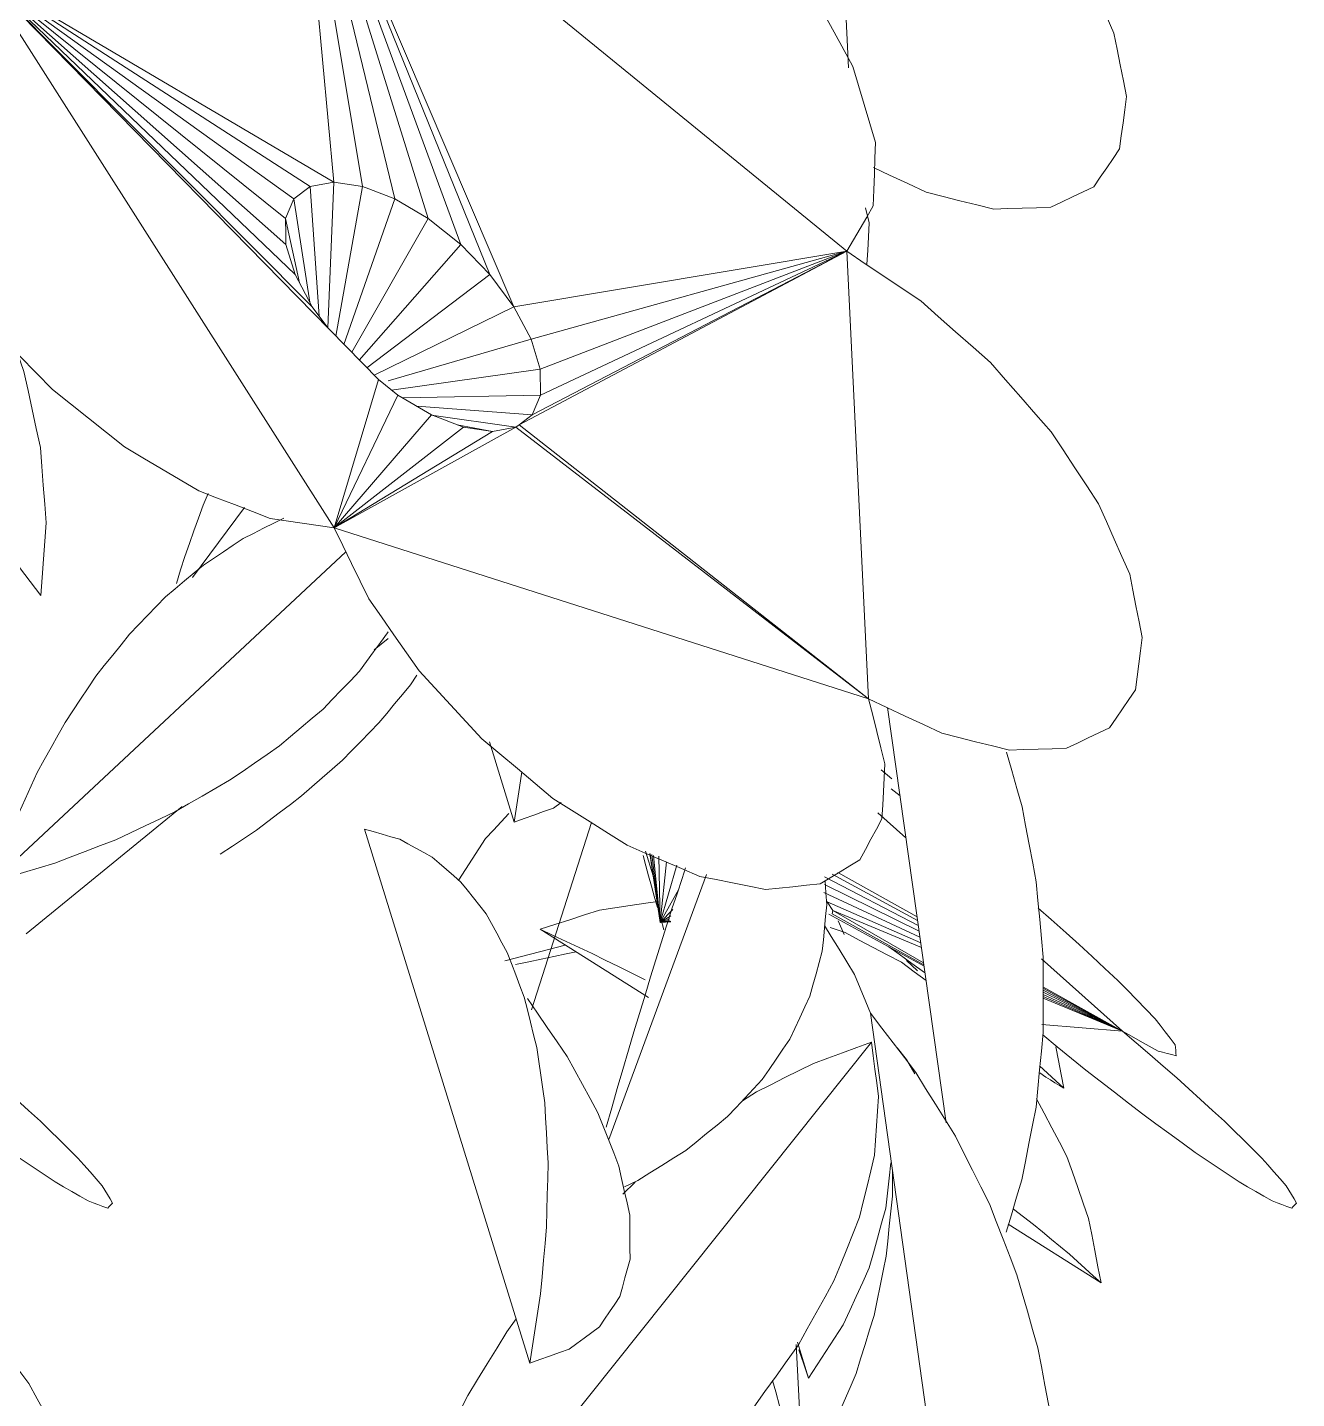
# Model space of a CAD drawing. Header units: metres. Extents: x 13.9 to 26.7, y -0.2 to 3.2.
# Drawn here: x 16.7182 to 16.8013, y 0.9079 to 0.9977 of the extents above; entities that cross this region are included whole.
import ezdxf

# ---------------------------------------------------------------- set-up
doc = ezdxf.new("R2010")
doc.units = ezdxf.units.M
doc.layers.add('Importações nas famílias', color=10, linetype='Continuous', lineweight=5)
doc.layers.add('Vegetação', color=7, linetype='Continuous', lineweight=5)

# ---------------------------------------------------------------- blocks, each defined once
blk = doc.blocks.new('Planta_pergolado_12200 - plantas pergolado_skp_Component_12-V91-Corte 1')
at = {"layer": 'Importações nas famílias'}
blk.add_line((16.655424, 0.411271), (16.644579, 0.446237), dxfattribs=at)
at = {"layer": 'Importações nas famílias', "flags": 128}
for points in [[(16.646894, 0.445563), (16.646315, 0.445731), (16.645736, 0.4459), (16.645158, 0.446068), (16.644579, 0.446237)], [(16.649009, 0.444402), (16.64848, 0.444692), (16.647951, 0.444982), (16.647422, 0.445272), (16.646894, 0.445563)], [(16.650902, 0.442768), (16.650429, 0.443176), (16.649955, 0.443585), (16.649482, 0.443993), (16.649009, 0.444402)], [(16.652551, 0.440678), (16.652139, 0.4412), (16.651726, 0.441723), (16.651314, 0.442245), (16.650902, 0.442768)], [(16.653938, 0.438156), (16.653592, 0.438786), (16.653245, 0.439417), (16.652898, 0.440047), (16.652551, 0.440678)], [(16.655048, 0.43523), (16.654771, 0.435961), (16.654493, 0.436693), (16.654216, 0.437424), (16.653938, 0.438156)], [(16.655869, 0.431932), (16.655664, 0.432756), (16.655459, 0.433581), (16.655254, 0.434405), (16.655048, 0.43523)], [(16.655259, 0.435133), (16.655909, 0.434186), (16.65656, 0.433239), (16.657211, 0.432292), (16.657862, 0.431345)], [(16.65639, 0.428299), (16.65626, 0.429207), (16.65613, 0.430116), (16.655999, 0.431024), (16.655869, 0.431932)], [(16.657862, 0.431345), (16.658365, 0.430424), (16.658868, 0.429503), (16.659372, 0.428582), (16.659875, 0.427661)], [(16.656607, 0.424372), (16.656553, 0.425354), (16.656499, 0.426335), (16.656445, 0.427317), (16.65639, 0.428299)], [(16.659875, 0.427661), (16.660219, 0.426788), (16.660563, 0.425915), (16.660907, 0.425041), (16.661251, 0.424168)], [(16.656517, 0.420193), (16.65654, 0.421238), (16.656562, 0.422282), (16.656585, 0.423327), (16.656607, 0.424372)], [(16.661251, 0.424168), (16.661427, 0.423363), (16.661604, 0.422558), (16.66178, 0.421753), (16.661957, 0.420949)], [(16.656122, 0.41581), (16.656221, 0.416906), (16.656319, 0.418002), (16.656418, 0.419097), (16.656517, 0.420193)], [(16.661957, 0.420949), (16.661962, 0.420231), (16.661967, 0.419513), (16.661972, 0.418795), (16.661977, 0.418077)], [(16.661977, 0.418077), (16.66181, 0.417464), (16.661643, 0.41685), (16.661477, 0.416236), (16.66131, 0.415622)], [(16.655424, 0.411271), (16.655598, 0.412406), (16.655773, 0.413541), (16.655947, 0.414675), (16.656122, 0.41581)], [(16.66131, 0.415622), (16.660975, 0.415127), (16.660641, 0.414631), (16.660307, 0.414136), (16.659972, 0.41364)], [(16.659972, 0.41364), (16.659478, 0.413275), (16.658983, 0.412909), (16.658489, 0.412544), (16.657995, 0.412179)], [(16.657995, 0.412179), (16.657352, 0.411952), (16.656709, 0.411725), (16.656067, 0.411498), (16.655424, 0.411271)]]:
    blk.add_lwpolyline(points, dxfattribs=at)
blk = doc.blocks.new('Planta_pergolado_12200 - plantas pergolado_skp_Component_12-V120-Corte 1')
at = {"layer": 'Importações nas famílias'}
for p, q in [((16.76174, 0.54375), (16.75397, 0.599034)), ((16.755746, 0.596755), (16.756338, 0.595996)), ((16.756338, 0.595996), (16.75688, 0.595076))]:
    blk.add_line(p, q, dxfattribs=at)
at = {"layer": 'Importações nas famílias', "flags": 128}
for points in [[(16.756939, 0.59516), (16.756196, 0.596129), (16.755454, 0.597097), (16.754712, 0.598065), (16.75397, 0.599034)], [(16.759547, 0.590984), (16.758895, 0.592028), (16.758243, 0.593072), (16.757591, 0.594116), (16.756939, 0.59516)], [(16.761766, 0.586552), (16.761211, 0.58766), (16.760656, 0.588768), (16.760102, 0.589876), (16.759547, 0.590984)], [(16.763571, 0.581913), (16.763119, 0.583073), (16.762668, 0.584232), (16.762217, 0.585392), (16.761766, 0.586552)], [(16.764941, 0.577118), (16.764599, 0.578317), (16.764256, 0.579516), (16.763913, 0.580714), (16.763571, 0.581913)], [(16.765863, 0.572222), (16.765632, 0.573446), (16.765402, 0.57467), (16.765172, 0.575894), (16.764941, 0.577118)], [(16.766324, 0.567278), (16.766209, 0.568514), (16.766094, 0.56975), (16.765978, 0.570986), (16.765863, 0.572222)], [(16.766322, 0.562341), (16.766322, 0.563575), (16.766323, 0.56481), (16.766324, 0.566044), (16.766324, 0.567278)], [(16.765854, 0.557466), (16.765971, 0.558685), (16.766088, 0.559904), (16.766205, 0.561123), (16.766322, 0.562341)], [(16.764927, 0.552708), (16.765159, 0.553898), (16.76539, 0.555087), (16.765622, 0.556277), (16.765854, 0.557466)], [(16.76355, 0.548119), (16.763895, 0.549266), (16.764239, 0.550413), (16.764583, 0.551561), (16.764927, 0.552708)], [(16.76174, 0.54375), (16.762193, 0.544842), (16.762645, 0.545934), (16.763098, 0.547027), (16.76355, 0.548119)]]:
    blk.add_lwpolyline(points, dxfattribs=at)
blk = doc.blocks.new('Planta_pergolado_12200 - plantas pergolado_skp_Component_12-V114-Corte 1')
at = {"layer": 'Importações nas famílias'}
for p, q in [((16.499597, 0.617119), (16.533536, 0.572636)), ((16.522616, 0.604523), (16.521737, 0.605541)), ((16.532431, 0.587319), (16.532005, 0.588509))]:
    blk.add_line(p, q, dxfattribs=at)
at = {"layer": 'Importações nas famílias', "flags": 128}
for points in [[(16.504291, 0.616184), (16.503118, 0.616418), (16.501944, 0.616652), (16.50077, 0.616886), (16.499597, 0.617119)], [(16.50896, 0.614512), (16.507793, 0.61493), (16.506625, 0.615348), (16.505458, 0.615766), (16.504291, 0.616184)], [(16.513494, 0.612141), (16.51236, 0.612733), (16.511227, 0.613326), (16.510093, 0.613919), (16.50896, 0.614512)], [(16.517786, 0.609127), (16.516713, 0.60988), (16.51564, 0.610634), (16.514567, 0.611387), (16.513494, 0.612141)], [(16.521737, 0.605541), (16.52075, 0.606437), (16.519762, 0.607334), (16.518774, 0.60823), (16.517786, 0.609127)], [(16.533513, 0.582329), (16.533243, 0.583576), (16.532972, 0.584824), (16.532702, 0.586071), (16.532431, 0.587319)], [(16.533884, 0.577396), (16.533791, 0.578629), (16.533699, 0.579863), (16.533606, 0.581096), (16.533513, 0.582329)], [(16.533536, 0.572636), (16.533623, 0.573826), (16.53371, 0.575016), (16.533797, 0.576206), (16.533884, 0.577396)]]:
    blk.add_lwpolyline(points, dxfattribs=at)
blk = doc.blocks.new('Planta_pergolado_12200 - plantas pergolado_skp_Component_12-V94-Corte 1')
at = {"layer": 'Importações nas famílias'}
for p, q in [((16.660592, 0.425915), (16.666994, 0.44325)), ((16.661615, 0.422804), (16.662495, 0.423227))]:
    blk.add_line(p, q, dxfattribs=at)
at = {"layer": 'Importações nas famílias', "flags": 128}
for points in [[(16.66562, 0.44369), (16.665389, 0.442996), (16.665057, 0.442001), (16.664726, 0.441007)], [(16.674859, 0.44128), (16.674803, 0.44206), (16.674747, 0.44284)], [(16.664726, 0.441007), (16.664376, 0.439896), (16.664025, 0.438786), (16.663674, 0.437675), (16.663323, 0.436565)], [(16.674565, 0.43823), (16.674638, 0.438992), (16.674712, 0.439755), (16.674785, 0.440517), (16.674859, 0.44128)], [(16.673756, 0.435285), (16.673958, 0.436021), (16.67416, 0.436757), (16.674363, 0.437494), (16.674565, 0.43823)], [(16.663323, 0.436565), (16.662961, 0.435364), (16.662599, 0.434164), (16.662236, 0.432963), (16.661874, 0.431763)], [(16.672441, 0.432479), (16.67277, 0.43318), (16.673098, 0.433882), (16.673427, 0.434584), (16.673756, 0.435285)], [(16.670635, 0.429841), (16.671086, 0.430501), (16.671538, 0.43116), (16.671989, 0.431819), (16.672441, 0.432479)], [(16.661874, 0.431763), (16.661509, 0.430501), (16.661144, 0.429238), (16.660778, 0.427976), (16.660413, 0.426714)], [(16.668357, 0.427403), (16.668926, 0.428012), (16.669496, 0.428622), (16.670065, 0.429232), (16.670635, 0.429841)], [(16.665634, 0.425189), (16.666315, 0.425743), (16.666995, 0.426296), (16.667676, 0.426849), (16.668357, 0.427403)], [(16.662495, 0.423227), (16.663279, 0.423717), (16.664064, 0.424208), (16.664849, 0.424699), (16.665634, 0.425189)]]:
    blk.add_lwpolyline(points, dxfattribs=at)
blk = doc.blocks.new('Planta_pergolado_12200 - plantas pergolado_skp_Component_17-V206-Corte 1')
at = {"layer": 'Importações nas famílias'}
for p, q in [((16.746564, 0.983513), (16.735959, 1.012373)), ((16.735959, 1.012373), (16.744436, 0.985205)), ((16.735959, 1.012373), (16.742242, 0.986503)), ((16.748478, 0.981544), (16.735959, 1.012373)), ((16.771843, 0.983069), (16.735959, 1.012373)), ((16.735959, 1.012373), (16.750049, 0.97943)), ((16.738241, 0.987597), (16.735959, 1.012373)), ((16.740128, 0.987319), (16.735959, 1.012373)), ((16.715212, 1.00118), (16.735118, 0.983513)), ((16.715212, 1.00118), (16.735712, 0.981544)), ((16.715212, 1.00118), (16.736832, 0.97943)), ((16.715212, 1.00118), (16.74117, 0.974669)), ((16.715212, 1.00118), (16.738274, 0.964958)), ((16.738241, 0.987597), (16.715212, 1.00118)), ((16.715212, 1.00118), (16.736708, 0.987319)), ((16.715212, 1.00118), (16.735633, 0.986503)), ((16.715212, 1.00118), (16.735091, 0.985205)), ((16.736708, 0.987319), (16.735633, 0.986503)), ((16.738241, 0.987597), (16.736708, 0.987319)), ((16.737284, 0.978822), (16.736708, 0.987319)), ((16.737848, 0.978063), (16.738241, 0.987597)), ((16.740128, 0.987319), (16.738241, 0.987597)), ((16.740128, 0.987319), (16.738389, 0.977509)), ((16.740553, 0.987155), (16.740128, 0.987319)), ((16.740553, 0.987155), (16.742242, 0.986503)), ((16.735633, 0.986503), (16.735091, 0.985205)), ((16.736676, 0.979725), (16.735633, 0.986503)), ((16.738914, 0.976972), (16.742242, 0.986503)), ((16.742242, 0.986503), (16.744436, 0.985205)), ((16.735091, 0.985205), (16.736002, 0.980996)), ((16.735091, 0.985205), (16.735107, 0.984191)), ((16.739423, 0.976452), (16.744436, 0.985205)), ((16.744436, 0.985205), (16.746564, 0.983513)), ((16.735107, 0.984191), (16.735118, 0.983513)), ((16.735118, 0.983513), (16.735712, 0.981544)), ((16.73992, 0.975945), (16.746564, 0.983513)), ((16.746564, 0.983513), (16.748478, 0.981544)), ((16.750049, 0.97943), (16.771843, 0.983069)), ((16.75039, 0.971705), (16.771843, 0.983069)), ((16.751169, 0.977316), (16.771843, 0.983069)), ((16.751248, 0.972357), (16.771843, 0.983069)), ((16.751763, 0.975346), (16.771843, 0.983069)), ((16.75179, 0.973655), (16.771843, 0.983069)), ((16.771843, 0.983069), (16.773274, 0.953765)), ((16.735712, 0.981544), (16.736832, 0.97943)), ((16.740409, 0.975446), (16.748478, 0.981544)), ((16.748478, 0.981544), (16.750049, 0.97943)), ((16.736832, 0.97943), (16.737854, 0.978055)), ((16.740894, 0.97495), (16.750049, 0.97943)), ((16.751169, 0.977316), (16.750049, 0.97943)), ((16.7418, 0.974576), (16.751169, 0.977316)), ((16.751763, 0.975346), (16.751169, 0.977316)), ((16.742036, 0.97398), (16.751763, 0.975346)), ((16.75179, 0.973655), (16.751763, 0.975346)), ((16.74117, 0.974669), (16.738274, 0.964958)), ((16.74117, 0.974669), (16.742445, 0.973655)), ((16.742445, 0.973655), (16.738274, 0.964958)), ((16.742445, 0.973655), (16.74464, 0.972357)), ((16.742759, 0.973469), (16.75179, 0.973655)), ((16.751248, 0.972357), (16.75179, 0.973655)), ((16.74464, 0.972357), (16.738274, 0.964958)), ((16.743693, 0.972917), (16.751248, 0.972357)), ((16.74464, 0.972357), (16.746753, 0.971541)), ((16.75039, 0.971705), (16.751248, 0.972357)), ((16.746753, 0.971541), (16.738274, 0.964958)), ((16.738274, 0.964958), (16.750173, 0.971541)), ((16.74464, 0.972347), (16.750173, 0.971541)), ((16.746328, 0.971705), (16.74864, 0.971263)), ((16.746753, 0.971541), (16.74864, 0.971263)), ((16.74864, 0.971263), (16.750173, 0.971541)), ((16.750173, 0.971541), (16.75039, 0.971705)), ((16.750173, 0.971541), (16.773274, 0.953765)), ((16.773274, 0.953765), (16.75039, 0.971705)), ((16.738274, 0.964958), (16.74864, 0.971263)), ((16.773274, 0.953765), (16.738274, 0.964958))]:
    blk.add_line(p, q, dxfattribs=at)
at = {"layer": 'Importações nas famílias', "flags": 128}
for points in [[(16.772251, 0.995168), (16.771512, 0.996508), (16.770773, 0.997848), (16.770034, 0.999189), (16.769295, 1.000529)], [(16.773721, 0.9902), (16.773354, 0.991442), (16.772986, 0.992684), (16.772618, 0.993926), (16.772251, 0.995168)], [(16.773582, 0.986048), (16.773616, 0.987086), (16.773651, 0.988124), (16.773686, 0.989162), (16.773721, 0.9902)], [(16.771843, 0.983069), (16.772278, 0.983814), (16.772712, 0.984559), (16.773147, 0.985304), (16.773582, 0.986048)], [(16.77669, 0.979815), (16.775478, 0.980628), (16.774267, 0.981442), (16.773055, 0.982255), (16.771843, 0.983069)], [(16.781256, 0.975783), (16.780114, 0.976791), (16.778973, 0.977799), (16.777831, 0.978807), (16.77669, 0.979815)], [(16.715573, 0.978382), (16.716634, 0.97729), (16.717695, 0.976198), (16.718756, 0.975106), (16.719818, 0.974014)], [(16.785228, 0.97125), (16.784235, 0.972383), (16.783242, 0.973517), (16.782249, 0.97465), (16.781256, 0.975783)], [(16.719818, 0.974014), (16.720997, 0.973076), (16.722176, 0.972138), (16.723355, 0.9712), (16.724534, 0.970263)], [(16.788337, 0.966524), (16.78756, 0.967705), (16.786783, 0.968887), (16.786005, 0.970069), (16.785228, 0.97125)], [(16.724534, 0.970263), (16.725751, 0.969543), (16.726968, 0.968824), (16.728185, 0.968104), (16.729402, 0.967384)], [(16.729402, 0.967384), (16.730573, 0.966932), (16.731745, 0.96648), (16.732916, 0.966027), (16.734088, 0.965575)], [(16.790371, 0.961926), (16.789863, 0.963076), (16.789354, 0.964225), (16.788846, 0.965374), (16.788337, 0.966524)], [(16.734088, 0.965575), (16.735134, 0.965421), (16.736181, 0.965267), (16.737227, 0.965112), (16.738274, 0.964958)], [(16.738274, 0.964958), (16.738839, 0.963796), (16.739405, 0.962634), (16.739971, 0.961471), (16.740536, 0.960309)], [(16.791191, 0.957771), (16.790986, 0.95881), (16.790781, 0.959849), (16.790576, 0.960888), (16.790371, 0.961926)], [(16.740536, 0.960309), (16.741362, 0.959131), (16.742187, 0.957953), (16.743012, 0.956774), (16.743837, 0.955596)], [(16.790742, 0.954342), (16.790854, 0.955199), (16.790966, 0.956057), (16.791079, 0.956914), (16.791191, 0.957771)], [(16.743837, 0.955596), (16.744866, 0.954482), (16.745895, 0.953367), (16.746923, 0.952253), (16.747952, 0.951139)], [(16.774344, 0.949497), (16.774076, 0.950564), (16.773809, 0.951631), (16.773541, 0.952698), (16.773274, 0.953765)], [(16.773274, 0.953765), (16.774473, 0.953201), (16.775673, 0.952637), (16.776872, 0.952073), (16.778072, 0.951509)], [(16.789053, 0.951872), (16.789475, 0.952489), (16.789897, 0.953107), (16.790319, 0.953724), (16.790742, 0.954342)], [(16.78624, 0.950529), (16.786943, 0.950864), (16.787646, 0.9512), (16.788349, 0.951536), (16.789053, 0.951872)], [(16.747952, 0.951139), (16.749114, 0.950165), (16.750275, 0.949191), (16.751437, 0.948217), (16.752599, 0.947243)], [(16.778072, 0.951509), (16.779177, 0.951233), (16.780283, 0.950957), (16.781389, 0.950681), (16.782494, 0.950405)], [(16.782494, 0.950405), (16.783431, 0.950436), (16.784367, 0.950467), (16.785303, 0.950498), (16.78624, 0.950529)], [(16.774148, 0.945902), (16.774197, 0.946801), (16.774246, 0.9477), (16.774295, 0.948599), (16.774344, 0.949497)], [(16.752599, 0.947243), (16.753815, 0.946475), (16.755031, 0.945707), (16.756247, 0.94494), (16.757463, 0.944172)], [(16.7727, 0.943224), (16.773062, 0.943894), (16.773424, 0.944563), (16.773786, 0.945233), (16.774148, 0.945902)], [(16.757463, 0.944172), (16.75865, 0.943663), (16.759837, 0.943154), (16.761025, 0.942646), (16.762212, 0.942137)], [(16.770099, 0.941646), (16.77075, 0.942041), (16.7714, 0.942435), (16.77205, 0.94283), (16.7727, 0.943224)], [(16.762212, 0.942137), (16.763289, 0.941921), (16.764367, 0.941706), (16.765444, 0.94149), (16.766522, 0.941275)], [(16.766522, 0.941275), (16.767416, 0.941368), (16.76831, 0.941461), (16.769205, 0.941553), (16.770099, 0.941646)]]:
    blk.add_lwpolyline(points, dxfattribs=at)
blk = doc.blocks.new('Planta_pergolado_12200 - plantas pergolado_skp_Component_16-V207-Corte 1')
for name, p in [('Planta_pergolado_12200 - plantas pergolado_skp_Component_17-V206-Corte 1', (0, 0)), ('Planta_pergolado_12200 - plantas pergolado_skp_Component_12-V114-Corte 1', (0.185524, 0.387884)), ('Planta_pergolado_12200 - plantas pergolado_skp_Component_12-V91-Corte 1', (0.095671, 0.499)), ('Planta_pergolado_12200 - plantas pergolado_skp_Component_12-V94-Corte 1', (0.095671, 0.499)), ('Planta_pergolado_12200 - plantas pergolado_skp_Component_12-V120-Corte 1', (0.019417, 0.33414))]:
    blk.add_blockref(name, p)
blk = doc.blocks.new('Planta_pergolado_12200 - plantas pergolado_skp_-V208-Corte 1')
blk.add_blockref('Planta_pergolado_12200 - plantas pergolado_skp_Component_16-V207-Corte 1', (0, 0))
blk = doc.blocks.new('Planta_pergolado_12200 - plantas pergolado_skp_-3067425-Corte 1')
blk.add_blockref('Planta_pergolado_12200 - plantas pergolado_skp_-V208-Corte 1', (0, 0))
blk = doc.blocks.new('Planta_pergolado_12200 - plantas pergolado_skp_-3067432-Corte 1')
blk.add_blockref('Planta_pergolado_12200 - plantas pergolado_skp_-3067425-Corte 1', (0, 0))
blk = doc.blocks.new('Planta_pergolado_12200 - plantas pergolado_skp_Component_12-V518-Corte 1')
at = {"layer": 'Importações nas famílias'}
for p, q in [((16.774799, 0.948528), (16.774096, 0.949111)), ((16.775753, 0.936619), (16.776453, 0.935978)), ((16.776453, 0.935978), (16.776485, 0.935949)), ((16.786056, 0.928263), (16.784475, 0.929734)), ((16.78449, 0.929278), (16.784886, 0.928987))]:
    blk.add_line(p, q, dxfattribs=at)
at = {"layer": 'Importações nas famílias', "flags": 128}
for points in [[(16.786056, 0.928263), (16.78588, 0.929168), (16.785705, 0.930072), (16.785529, 0.930977)], [(16.784886, 0.928987), (16.785179, 0.928806), (16.785471, 0.928625), (16.785764, 0.928444), (16.786056, 0.928263)]]:
    blk.add_lwpolyline(points, dxfattribs=at)
blk = doc.blocks.new('Planta_pergolado_12200 - plantas pergolado_skp_Component_12-V519-Corte 1')
at = {"layer": 'Importações nas famílias'}
for p, q in [((16.771662, 0.938337), (16.771272, 0.93922)), ((16.768989, 0.902451), (16.768523, 0.911485))]:
    blk.add_line(p, q, dxfattribs=at)
at = {"layer": 'Importações nas famílias', "flags": 128}
for points in [[(16.774829, 0.921206), (16.774829, 0.922191), (16.774828, 0.922919)], [(16.774431, 0.917271), (16.774531, 0.918255), (16.77463, 0.919238), (16.77473, 0.920222), (16.774829, 0.921206)], [(16.773637, 0.913385), (16.773836, 0.914356), (16.774034, 0.915328), (16.774233, 0.916299), (16.774431, 0.917271)], [(16.772456, 0.909592), (16.772751, 0.91054), (16.773047, 0.911488), (16.773342, 0.912437), (16.773637, 0.913385)], [(16.770901, 0.905933), (16.77129, 0.906848), (16.771678, 0.907763), (16.772067, 0.908677), (16.772456, 0.909592)], [(16.766985, 0.909137), (16.767187, 0.908381), (16.767428, 0.907478), (16.767669, 0.906575), (16.76791, 0.905672)], [(16.768989, 0.902451), (16.769467, 0.903321), (16.769945, 0.904192), (16.770423, 0.905063), (16.770901, 0.905933)], [(16.76791, 0.905672), (16.76818, 0.904866), (16.76845, 0.904061), (16.76872, 0.903256), (16.768989, 0.902451)]]:
    blk.add_lwpolyline(points, dxfattribs=at)
blk = doc.blocks.new('Planta_pergolado_12200 - plantas pergolado_skp_Component_12-V520-Corte 1')
at = {"layer": 'Importações nas famílias'}
for p, q in [((16.730018, 0.967213), (16.729693, 0.966435)), ((16.732406, 0.966299), (16.729, 0.961702))]:
    blk.add_line(p, q, dxfattribs=at)
at = {"layer": 'Importações nas famílias', "flags": 128}
for points in [[(16.729693, 0.966435), (16.729393, 0.965598), (16.729092, 0.96476), (16.728791, 0.963923), (16.728491, 0.963086)], [(16.728491, 0.963086), (16.728217, 0.962199), (16.727943, 0.961312)]]:
    blk.add_lwpolyline(points, dxfattribs=at)
blk = doc.blocks.new('Planta_pergolado_12200 - plantas pergolado_skp_Component_12-V522-Corte 1')
at = {"layer": 'Importações nas famílias'}
for p, q in [((16.740886, 0.95696), (16.7418, 0.957705)), ((16.743264, 0.954673), (16.743693, 0.955302)), ((16.718104, 0.938381), (16.728315, 0.946708))]:
    blk.add_line(p, q, dxfattribs=at)
at = {"layer": 'Importações nas famílias', "flags": 128}
for points in [[(16.741201, 0.952184), (16.741717, 0.952807), (16.742232, 0.953429), (16.742748, 0.954051), (16.743264, 0.954673)], [(16.738818, 0.949753), (16.739414, 0.950361), (16.74001, 0.950969), (16.740606, 0.951577), (16.741201, 0.952184)], [(16.73614, 0.947406), (16.736809, 0.947993), (16.737479, 0.94858), (16.738148, 0.949166), (16.738818, 0.949753)], [(16.733197, 0.945169), (16.733932, 0.945728), (16.734668, 0.946287), (16.735404, 0.946847), (16.73614, 0.947406)], [(16.730815, 0.943592), (16.731609, 0.944118), (16.732403, 0.944643), (16.733197, 0.945169)]]:
    blk.add_lwpolyline(points, dxfattribs=at)
blk = doc.blocks.new('Planta_pergolado_12200 - plantas pergolado_skp_Component_16-V524-Corte 1')
for name in ['Planta_pergolado_12200 - plantas pergolado_skp_Component_12-V520-Corte 1', 'Planta_pergolado_12200 - plantas pergolado_skp_Component_12-V522-Corte 1', 'Planta_pergolado_12200 - plantas pergolado_skp_Component_12-V518-Corte 1', 'Planta_pergolado_12200 - plantas pergolado_skp_Component_12-V519-Corte 1']:
    blk.add_blockref(name, (0, 0))
blk = doc.blocks.new('Planta_pergolado_12200 - plantas pergolado_skp_-3067434-Corte 1')
blk.add_blockref('Planta_pergolado_12200 - plantas pergolado_skp_Component_16-V524-Corte 1', (0, 0))
blk = doc.blocks.new('Planta_pergolado_12200 - plantas pergolado_skp_Component_12-V613-Corte 1')
at = {"layer": 'Importações nas famílias'}
for p, q in [((16.753408, 0.937635), (16.749449, 0.936598)), ((16.751016, 0.936539), (16.750145, 0.936364))]:
    blk.add_line(p, q, dxfattribs=at)
at = {"layer": 'Importações nas famílias', "flags": 128}
for points in [[(16.748194, 0.944624), (16.748699, 0.945168), (16.749203, 0.945713), (16.749707, 0.946257)], [(16.746441, 0.941911), (16.746879, 0.942589), (16.747317, 0.943267), (16.747756, 0.943946), (16.748194, 0.944624)], [(16.754113, 0.93719), (16.753471, 0.937055), (16.752653, 0.936883), (16.751834, 0.936711), (16.751016, 0.936539)]]:
    blk.add_lwpolyline(points, dxfattribs=at)
blk = doc.blocks.new('Planta_pergolado_12200 - plantas pergolado_skp_Component_12-V614-Corte 1')
at = {"layer": 'Importações nas famílias'}
for p, q in [((16.759161, 0.942167), (16.758662, 0.943779)), ((16.759447, 0.940108), (16.759237, 0.940839)), ((16.759868, 0.938645), (16.759658, 0.939376)), ((16.769345, 0.909269), (16.768615, 0.911629))]:
    blk.add_line(p, q, dxfattribs=at)
at = {"layer": 'Importações nas famílias', "flags": 128}
for points in [[(16.759237, 0.940839), (16.759053, 0.941504), (16.758869, 0.94217), (16.758686, 0.942835), (16.758502, 0.9435)], [(16.770384, 0.93891), (16.770825, 0.938198), (16.771336, 0.93737), (16.771848, 0.936543), (16.77236, 0.935716)], [(16.77236, 0.935716), (16.772725, 0.934815), (16.77309, 0.933914), (16.773389, 0.933174)], [(16.774738, 0.923374), (16.774625, 0.922384), (16.774512, 0.921393), (16.774399, 0.920403)], [(16.774399, 0.920403), (16.774127, 0.919429), (16.773856, 0.918455), (16.773584, 0.91748), (16.773312, 0.916506)], [(16.773312, 0.916506), (16.772887, 0.915571), (16.772463, 0.914636), (16.772038, 0.913701), (16.771614, 0.912766)], [(16.771614, 0.912766), (16.771047, 0.911892), (16.770479, 0.911017), (16.769912, 0.910143), (16.769345, 0.909269)], [(16.769345, 0.909269), (16.769024, 0.910199), (16.768702, 0.911128)]]:
    blk.add_lwpolyline(points, dxfattribs=at)
blk = doc.blocks.new('Planta_pergolado_12200 - plantas pergolado_skp_Component_12-V615-Corte 1')
at = {"layer": 'Importações nas famílias'}
for p, q in [((16.758862, 0.934197), (16.751763, 0.938671)), ((16.770756, 0.938789), (16.771734, 0.938455)), ((16.7885, 0.915522), (16.782406, 0.919362))]:
    blk.add_line(p, q, dxfattribs=at)
at = {"layer": 'Importações nas famílias', "flags": 128}
for points in [[(16.755649, 0.939922), (16.756657, 0.940075), (16.757666, 0.940227), (16.758675, 0.94038), (16.75947, 0.9405)], [(16.751763, 0.938671), (16.752734, 0.938984), (16.753706, 0.939297), (16.754677, 0.939609), (16.755649, 0.939922)], [(16.755165, 0.937087), (16.754314, 0.937483), (16.753464, 0.937879), (16.752613, 0.938275), (16.751763, 0.938671)], [(16.771734, 0.938455), (16.772655, 0.937969), (16.773575, 0.937484), (16.774496, 0.936998), (16.775417, 0.936513)], [(16.75863, 0.935369), (16.757764, 0.935799), (16.756897, 0.936228), (16.756031, 0.936657), (16.755165, 0.937087)], [(16.775417, 0.936513), (16.776259, 0.935887), (16.777035, 0.935311)], [(16.784273, 0.927571), (16.78477, 0.926625), (16.785268, 0.925678), (16.785765, 0.924732), (16.786262, 0.923785)], [(16.786262, 0.923785), (16.786617, 0.922773), (16.786972, 0.921761), (16.787327, 0.920749), (16.787683, 0.919737)], [(16.784065, 0.919342), (16.783411, 0.919846), (16.782757, 0.92035)], [(16.787683, 0.919737), (16.787887, 0.918683), (16.788091, 0.917629), (16.788296, 0.916576), (16.7885, 0.915522)], [(16.786425, 0.917389), (16.785835, 0.917877), (16.785245, 0.918365), (16.784655, 0.918854), (16.784065, 0.919342)], [(16.7885, 0.915522), (16.787981, 0.915989), (16.787463, 0.916455), (16.786944, 0.916922), (16.786425, 0.917389)]]:
    blk.add_lwpolyline(points, dxfattribs=at)
blk = doc.blocks.new('Planta_pergolado_12200 - plantas pergolado_skp_Component_12-V616-Corte 1')
at = {"layer": 'Importações nas famílias'}
for p, q in [((16.715897, 0.941783), (16.739037, 0.96339)), ((16.7418, 0.95814), (16.741772, 0.958084))]:
    blk.add_line(p, q, dxfattribs=at)
at = {"layer": 'Importações nas famílias', "flags": 128}
for points in [[(16.732316, 0.964258), (16.732984, 0.964595), (16.733652, 0.964933), (16.73432, 0.96527), (16.734969, 0.965598)], [(16.72972, 0.962525), (16.730369, 0.962959), (16.731018, 0.963392), (16.731667, 0.963825), (16.732316, 0.964258)], [(16.727228, 0.96043), (16.727851, 0.960954), (16.728474, 0.961478), (16.729097, 0.962002), (16.72972, 0.962525)], [(16.724868, 0.957995), (16.725458, 0.958604), (16.726048, 0.959212), (16.726638, 0.959821), (16.727228, 0.96043)], [(16.722666, 0.955247), (16.723217, 0.955934), (16.723767, 0.956621), (16.724318, 0.957308), (16.724868, 0.957995)], [(16.741772, 0.958084), (16.741311, 0.957456), (16.740849, 0.956829), (16.740388, 0.956201), (16.739927, 0.955573)], [(16.739927, 0.955573), (16.739333, 0.954951), (16.738739, 0.95433), (16.738144, 0.953709), (16.73755, 0.953087)], [(16.720647, 0.952217), (16.721152, 0.952974), (16.721657, 0.953732), (16.722161, 0.954489), (16.722666, 0.955247)], [(16.73755, 0.953087), (16.736836, 0.952487), (16.736122, 0.951887), (16.735409, 0.951287), (16.734695, 0.950686)], [(16.718833, 0.948938), (16.719286, 0.949758), (16.71974, 0.950577), (16.720193, 0.951397), (16.720647, 0.952217)], [(16.734695, 0.950686), (16.733878, 0.950122), (16.733062, 0.949557), (16.732245, 0.948992), (16.731429, 0.948427)], [(16.717243, 0.945447), (16.717641, 0.94632), (16.718038, 0.947192), (16.718435, 0.948065), (16.718833, 0.948938)], [(16.731429, 0.948427), (16.730529, 0.94791), (16.729629, 0.947394), (16.728729, 0.946877), (16.727829, 0.946361)], [(16.727829, 0.946361), (16.726867, 0.945905), (16.725904, 0.945449), (16.724942, 0.944993), (16.72398, 0.944538)], [(16.715897, 0.941783), (16.716234, 0.942699), (16.71657, 0.943615), (16.716907, 0.944531), (16.717243, 0.945447)], [(16.72398, 0.944538), (16.722977, 0.944153), (16.721975, 0.943768), (16.720973, 0.943384), (16.719971, 0.942999)], [(16.719971, 0.942999), (16.718952, 0.942695), (16.717934, 0.942391), (16.716916, 0.942087), (16.715897, 0.941783)]]:
    blk.add_lwpolyline(points, dxfattribs=at)
blk = doc.blocks.new('Planta_pergolado_12200 - plantas pergolado_skp_Component_17-V617-Corte 1')
at = {"layer": 'Importações nas famílias'}
for p, q in [((16.774749, 0.947861), (16.775335, 0.94741)), ((16.773881, 0.946305), (16.775721, 0.944661)), ((16.759632, 0.939122), (16.758935, 0.943634)), ((16.759632, 0.939122), (16.758973, 0.943614)), ((16.759632, 0.939122), (16.759074, 0.94356)), ((16.759632, 0.939122), (16.759175, 0.943506)), ((16.759632, 0.939122), (16.759526, 0.943451)), ((16.759632, 0.939122), (16.760031, 0.943092)), ((16.759632, 0.939122), (16.760705, 0.942877)), ((16.770376, 0.94211), (16.776528, 0.938923)), ((16.77088, 0.942271), (16.776482, 0.939244)), ((16.776447, 0.939498), (16.771259, 0.942391)), ((16.759632, 0.939122), (16.760852, 0.941308)), ((16.776635, 0.938158), (16.770344, 0.94108)), ((16.77658, 0.938551), (16.770394, 0.941596)), ((16.770551, 0.940477), (16.770941, 0.939905)), ((16.770551, 0.940477), (16.776687, 0.937787)), ((16.759632, 0.939122), (16.760446, 0.939965)), ((16.759632, 0.939122), (16.760322, 0.939552)), ((16.759632, 0.939122), (16.760264, 0.93936)), ((16.759632, 0.939122), (16.760232, 0.939255)), ((16.760327, 0.939208), (16.759632, 0.939122)), ((16.759632, 0.939122), (16.760315, 0.939169)), ((16.759632, 0.939122), (16.760311, 0.939155)), ((16.776902, 0.93626), (16.770672, 0.93967)), ((16.770941, 0.939905), (16.770888, 0.939681)), ((16.776891, 0.936334), (16.770888, 0.939681)), ((16.770941, 0.939905), (16.776871, 0.936482)), ((16.770941, 0.939905), (16.776729, 0.93749)), ((16.7846, 0.936729), (16.7899, 0.931995)), ((16.7899, 0.931995), (16.784685, 0.934903)), ((16.78469, 0.93481), (16.7899, 0.931995)), ((16.784695, 0.934692), (16.7899, 0.931995)), ((16.7847, 0.934165), (16.7899, 0.931995)), ((16.7899, 0.931995), (16.784702, 0.934554)), ((16.784705, 0.934273), (16.7899, 0.931995)), ((16.7899, 0.931995), (16.78471, 0.934406)), ((16.784617, 0.932444), (16.7899, 0.931995))]:
    blk.add_line(p, q, dxfattribs=at)
at = {"layer": 'Importações nas famílias', "flags": 128}
for points in [[(16.784378, 0.940045), (16.785221, 0.939316), (16.786222, 0.93845)], [(16.786222, 0.93845), (16.787064, 0.937669), (16.787907, 0.936888), (16.788749, 0.936108), (16.789591, 0.935327)], [(16.776942, 0.935837), (16.776109, 0.936436), (16.775275, 0.937035), (16.774598, 0.937521)], [(16.789591, 0.935327), (16.790203, 0.934698), (16.790814, 0.934068), (16.791425, 0.933439), (16.792036, 0.93281)], [(16.7899, 0.931995), (16.790791, 0.931231), (16.791681, 0.930467), (16.792572, 0.929702), (16.793462, 0.928938)], [(16.792233, 0.93069), (16.79165, 0.931016), (16.791067, 0.931343), (16.790483, 0.931669), (16.7899, 0.931995)], [(16.792036, 0.93281), (16.792365, 0.932387), (16.792693, 0.931963), (16.793021, 0.931539), (16.793349, 0.931116)], [(16.787508, 0.929444), (16.786565, 0.930212), (16.785622, 0.930981), (16.784679, 0.93175)], [(16.793349, 0.931116), (16.793366, 0.930934), (16.793383, 0.930752), (16.7934, 0.93057), (16.793416, 0.930389)], [(16.793416, 0.930389), (16.793121, 0.930464), (16.792825, 0.930539), (16.792529, 0.930615), (16.792233, 0.93069)], [(16.791233, 0.92656), (16.790302, 0.927281), (16.789371, 0.928002), (16.78844, 0.928723), (16.787508, 0.929444)], [(16.793462, 0.928938), (16.794239, 0.92823), (16.795017, 0.927523), (16.795794, 0.926815), (16.796571, 0.926107)], [(16.794657, 0.924065), (16.793801, 0.924689), (16.792945, 0.925313), (16.792089, 0.925937), (16.791233, 0.92656)], [(16.796571, 0.926107), (16.797182, 0.925504), (16.797794, 0.924901), (16.798405, 0.924298), (16.799016, 0.923695)], [(16.797547, 0.922129), (16.796825, 0.922613), (16.796102, 0.923097), (16.79538, 0.923581), (16.794657, 0.924065)], [(16.799016, 0.923695), (16.799419, 0.923238), (16.799822, 0.922781), (16.800226, 0.922324), (16.800629, 0.921867)], [(16.799706, 0.920882), (16.799166, 0.921194), (16.798627, 0.921505), (16.798087, 0.921817), (16.797547, 0.922129)], [(16.800629, 0.921867), (16.800797, 0.921587), (16.800965, 0.921307), (16.801133, 0.921027), (16.801301, 0.920746)], [(16.800986, 0.920411), (16.800666, 0.920528), (16.800346, 0.920646), (16.800026, 0.920764), (16.799706, 0.920882)], [(16.801301, 0.920746), (16.801222, 0.920662), (16.801144, 0.920579), (16.801065, 0.920495), (16.800986, 0.920411)]]:
    blk.add_lwpolyline(points, dxfattribs=at)
blk = doc.blocks.new('Planta_pergolado_12200 - plantas pergolado_skp_Component_16-V618-Corte 1')
for name in ['Planta_pergolado_12200 - plantas pergolado_skp_Component_12-V616-Corte 1', 'Planta_pergolado_12200 - plantas pergolado_skp_Component_17-V617-Corte 1', 'Planta_pergolado_12200 - plantas pergolado_skp_Component_12-V613-Corte 1', 'Planta_pergolado_12200 - plantas pergolado_skp_Component_12-V614-Corte 1', 'Planta_pergolado_12200 - plantas pergolado_skp_Component_12-V615-Corte 1']:
    blk.add_blockref(name, (0, 0))
blk = doc.blocks.new('Planta_pergolado_12200 - plantas pergolado_skp_Component_17-V669-Corte 1')
at = {"layer": 'Importações nas famílias'}
for p, q in [((16.697383, 0.945374), (16.709653, 0.934413)), ((16.681933, 0.94015), (16.68128, 0.944378)), ((16.681941, 0.940151), (16.681324, 0.944355)), ((16.681962, 0.940154), (16.681443, 0.944292)), ((16.681984, 0.940158), (16.68156, 0.94423)), ((16.682067, 0.940171), (16.681973, 0.94401)), ((16.6822, 0.940193), (16.682553, 0.943702)), ((16.682408, 0.940226), (16.683317, 0.943409)), ((16.682738, 0.940279), (16.684228, 0.942949)), ((16.683296, 0.940368), (16.684965, 0.942095)), ((16.694164, 0.941826), (16.701773, 0.937715)), ((16.702502, 0.937493), (16.694185, 0.942132)), ((16.698794, 0.938672), (16.694082, 0.940991)), ((16.694126, 0.941442), (16.700522, 0.938129)), ((16.697484, 0.938907), (16.694036, 0.940508)), ((16.694143, 0.939981), (16.695725, 0.939287))]:
    blk.add_line(p, q, dxfattribs=at)
at = {"layer": 'Importações nas famílias', "flags": 128}
for points in [[(16.698266, 0.947048), (16.699322, 0.946235), (16.700378, 0.945422)], [(16.700378, 0.945422), (16.701453, 0.944545), (16.702528, 0.943668), (16.703602, 0.942791), (16.704677, 0.941914)], [(16.704677, 0.941914), (16.705678, 0.941048), (16.70668, 0.940182), (16.707681, 0.939316), (16.708682, 0.93845)], [(16.708682, 0.93845), (16.709525, 0.937669), (16.710367, 0.936888), (16.711209, 0.936108), (16.712052, 0.935327)], [(16.712052, 0.935327), (16.712663, 0.934698), (16.713274, 0.934068), (16.713886, 0.933439), (16.714497, 0.93281)], [(16.712361, 0.931995), (16.713251, 0.931231), (16.714142, 0.930467), (16.715032, 0.929702), (16.715923, 0.928938)], [(16.714694, 0.93069), (16.71411, 0.931016), (16.713527, 0.931343), (16.712944, 0.931669), (16.712361, 0.931995)], [(16.714497, 0.93281), (16.714825, 0.932387), (16.715153, 0.931963), (16.715481, 0.931539), (16.715809, 0.931116)], [(16.715809, 0.931116), (16.715826, 0.930934), (16.715843, 0.930752), (16.71586, 0.93057), (16.715877, 0.930389)], [(16.715877, 0.930389), (16.715581, 0.930464), (16.715285, 0.930539), (16.714989, 0.930615), (16.714694, 0.93069)], [(16.713694, 0.92656), (16.712762, 0.927281), (16.711831, 0.928002), (16.7109, 0.928723), (16.709969, 0.929444)], [(16.715923, 0.928938), (16.7167, 0.92823), (16.717477, 0.927523), (16.718254, 0.926815), (16.719032, 0.926107)], [(16.717118, 0.924065), (16.716262, 0.924689), (16.715406, 0.925313), (16.71455, 0.925937), (16.713694, 0.92656)], [(16.719032, 0.926107), (16.719643, 0.925504), (16.720254, 0.924901), (16.720865, 0.924298), (16.721476, 0.923695)], [(16.720008, 0.922129), (16.719285, 0.922613), (16.718563, 0.923097), (16.71784, 0.923581), (16.717118, 0.924065)], [(16.721476, 0.923695), (16.72188, 0.923238), (16.722283, 0.922781), (16.722686, 0.922324), (16.723089, 0.921867)], [(16.722166, 0.920882), (16.721627, 0.921194), (16.721087, 0.921505), (16.720547, 0.921817), (16.720008, 0.922129)], [(16.723089, 0.921867), (16.723257, 0.921587), (16.723426, 0.921307), (16.723594, 0.921027), (16.723762, 0.920746)], [(16.723447, 0.920411), (16.723127, 0.920528), (16.722806, 0.920646), (16.722486, 0.920764), (16.722166, 0.920882)], [(16.723762, 0.920746), (16.723683, 0.920662), (16.723604, 0.920579), (16.723525, 0.920495), (16.723447, 0.920411)]]:
    blk.add_lwpolyline(points, dxfattribs=at)
blk = doc.blocks.new('Planta_pergolado_12200 - plantas pergolado_skp_Component_16-V670-Corte 1')
blk.add_blockref('Planta_pergolado_12200 - plantas pergolado_skp_Component_17-V669-Corte 1', (0, 0))
blk = doc.blocks.new('Planta_pergolado_12200 - plantas pergolado_skp_Component_12-V691-Corte 1')
at = {"layer": 'Importações nas famílias'}
for p, q in [((16.750064, 0.945695), (16.748436, 0.950945)), ((16.753129, 0.946968), (16.752635, 0.946602))]:
    blk.add_line(p, q, dxfattribs=at)
at = {"layer": 'Importações nas famílias', "flags": 128}
for points in [[(16.750064, 0.945695), (16.750239, 0.946829), (16.750413, 0.947964), (16.750568, 0.948976)], [(16.752635, 0.946602), (16.751992, 0.946375), (16.75135, 0.946148), (16.750707, 0.945922), (16.750064, 0.945695)]]:
    blk.add_lwpolyline(points, dxfattribs=at)
blk = doc.blocks.new('Planta_pergolado_12200 - plantas pergolado_skp_Component_12-V576-Corte 1')
at = {"layer": 'Importações nas famílias'}
blk.add_line((16.758928, 0.59185), (16.755103, 0.619061), dxfattribs=at)
at = {"layer": 'Importações nas famílias', "flags": 128}
for points in [[(16.763911, 0.612542), (16.763568, 0.613741), (16.763226, 0.614939), (16.762883, 0.616138)], [(16.764832, 0.607646), (16.764602, 0.60887), (16.764372, 0.610094), (16.764141, 0.611318), (16.763911, 0.612542)], [(16.765294, 0.602702), (16.765179, 0.603938), (16.765063, 0.605174), (16.764948, 0.60641), (16.764832, 0.607646)], [(16.765291, 0.597765), (16.765292, 0.598999), (16.765293, 0.600233), (16.765293, 0.601468), (16.765294, 0.602702)], [(16.764823, 0.59289), (16.76494, 0.594109), (16.765057, 0.595328), (16.765174, 0.596546), (16.765291, 0.597765)], [(16.763896, 0.588132), (16.764128, 0.589321), (16.76436, 0.590511), (16.764592, 0.591701), (16.764823, 0.59289)], [(16.762864, 0.58469), (16.763208, 0.585837), (16.763552, 0.586985), (16.763896, 0.588132)]]:
    blk.add_lwpolyline(points, dxfattribs=at)
blk = doc.blocks.new('Planta_pergolado_12200 - plantas pergolado_skp_Component_17-V694-Corte 1')
at = {"layer": 'Importações nas famílias'}
for p, q in [((16.770813, 1.018493), (16.771955, 0.995089)), ((16.773313, 0.984921), (16.773067, 0.985904))]:
    blk.add_line(p, q, dxfattribs=at)
at = {"layer": 'Importações nas famílias', "flags": 128}
for points in [[(16.789341, 0.99735), (16.788832, 0.9985), (16.788324, 0.999649), (16.787815, 1.000798), (16.787307, 1.001948)], [(16.790161, 0.993195), (16.789956, 0.994234), (16.789751, 0.995273), (16.789546, 0.996311), (16.789341, 0.99735)], [(16.789711, 0.989766), (16.789824, 0.990623), (16.789936, 0.99148), (16.790048, 0.992338), (16.790161, 0.993195)], [(16.788022, 0.987295), (16.788444, 0.987913), (16.788867, 0.98853), (16.789289, 0.989148), (16.789711, 0.989766)], [(16.773588, 0.988556), (16.774642, 0.98806), (16.775842, 0.987496), (16.777041, 0.986932)], [(16.777041, 0.986932), (16.778147, 0.986657), (16.779253, 0.986381), (16.780358, 0.986105), (16.781464, 0.985829)], [(16.785209, 0.985953), (16.785912, 0.986288), (16.786616, 0.986624), (16.787319, 0.98696), (16.788022, 0.987295)], [(16.781464, 0.985829), (16.7824, 0.98586), (16.783337, 0.985891), (16.784273, 0.985922), (16.785209, 0.985953)], [(16.773167, 0.982225), (16.773215, 0.983124), (16.773264, 0.984022), (16.773313, 0.984921)]]:
    blk.add_lwpolyline(points, dxfattribs=at)
blk = doc.blocks.new('Planta_pergolado_12200 - plantas pergolado_skp_Component_16-V695-Corte 1')
for name, p in [('Planta_pergolado_12200 - plantas pergolado_skp_Component_17-V694-Corte 1', (0, 0)), ('Planta_pergolado_12200 - plantas pergolado_skp_Component_12-V576-Corte 1', (0.019417, 0.33414)), ('Planta_pergolado_12200 - plantas pergolado_skp_Component_12-V691-Corte 1', (0, 0))]:
    blk.add_blockref(name, p)
blk = doc.blocks.new('Planta_pergolado_12200 - plantas pergolado_skp_Component_12-V696-Corte 1')
at = {"layer": 'Importações nas famílias'}
for p, q in [((16.706416, 0.918556), (16.70619, 0.917635)), ((16.706416, 0.918556), (16.722822, 0.869107)), ((16.70874, 0.890507), (16.709147, 0.889431))]:
    blk.add_line(p, q, dxfattribs=at)
at = {"layer": 'Importações nas famílias', "flags": 128}
for points in [[(16.709694, 0.917273), (16.708875, 0.917594), (16.708055, 0.917915), (16.707236, 0.918236), (16.706416, 0.918556)], [(16.712811, 0.915206), (16.712032, 0.915723), (16.711253, 0.916239), (16.710474, 0.916756), (16.709694, 0.917273)], [(16.715693, 0.912403), (16.714973, 0.913104), (16.714252, 0.913804), (16.713532, 0.914505), (16.712811, 0.915206)], [(16.718274, 0.908931), (16.717628, 0.909799), (16.716983, 0.910667), (16.716338, 0.911535), (16.715693, 0.912403)], [(16.720491, 0.90487), (16.719937, 0.905886), (16.719382, 0.906901), (16.718828, 0.907916), (16.718274, 0.908931)], [(16.722294, 0.900317), (16.721844, 0.901455), (16.721393, 0.902594), (16.720942, 0.903732), (16.720491, 0.90487)], [(16.72364, 0.895378), (16.723304, 0.896613), (16.722967, 0.897847), (16.722631, 0.899082), (16.722294, 0.900317)], [(16.724498, 0.890168), (16.724284, 0.891471), (16.724069, 0.892773), (16.723855, 0.894075), (16.72364, 0.895378)], [(16.724847, 0.884811), (16.72476, 0.88615), (16.724673, 0.88749), (16.724585, 0.888829), (16.724498, 0.890168)], [(16.709147, 0.889431), (16.709661, 0.888343), (16.710175, 0.887255), (16.710689, 0.886167), (16.711203, 0.885079)], [(16.711203, 0.885079), (16.711809, 0.884015), (16.712415, 0.882951), (16.713021, 0.881888), (16.713627, 0.880824)], [(16.72468, 0.879431), (16.724722, 0.880776), (16.724763, 0.882121), (16.724805, 0.883466), (16.724847, 0.884811)], [(16.713627, 0.880824), (16.714318, 0.879797), (16.71501, 0.878769), (16.715701, 0.877741), (16.716393, 0.876714)], [(16.723999, 0.874155), (16.724169, 0.875474), (16.724339, 0.876793), (16.72451, 0.878112), (16.72468, 0.879431)], [(16.716393, 0.876714), (16.717162, 0.875734), (16.717931, 0.874754), (16.7187, 0.873774), (16.719469, 0.872794)], [(16.722822, 0.869107), (16.723116, 0.870369), (16.72341, 0.871631), (16.723705, 0.872893), (16.723999, 0.874155)], [(16.719469, 0.872794), (16.720307, 0.871872), (16.721145, 0.870951), (16.721984, 0.870029), (16.722822, 0.869107)]]:
    blk.add_lwpolyline(points, dxfattribs=at)
blk = doc.blocks.new('Planta_pergolado_12200 - plantas pergolado_skp_Component_12-V581-Corte 1')
at = {"layer": 'Importações nas famílias'}
for p, q in [((16.754039, 0.597145), (16.720743, 0.555427)), ((16.746514, 0.593879), (16.745606, 0.593295)), ((16.738569, 0.587977), (16.737757, 0.587196)), ((16.730782, 0.579016), (16.730162, 0.578168))]:
    blk.add_line(p, q, dxfattribs=at)
at = {"layer": 'Importações nas famílias', "flags": 128}
for points in [[(16.754039, 0.597145), (16.753091, 0.596797), (16.752142, 0.596449), (16.751194, 0.596101), (16.750246, 0.595753)], [(16.754502, 0.593588), (16.754386, 0.594477), (16.75427, 0.595366), (16.754154, 0.596255), (16.754039, 0.597145)], [(16.750246, 0.595753), (16.749313, 0.595285), (16.74838, 0.594816), (16.747447, 0.594348), (16.746514, 0.593879)], [(16.75424, 0.589735), (16.754306, 0.590698), (16.754371, 0.591662), (16.754436, 0.592625), (16.754502, 0.593588)], [(16.753262, 0.585677), (16.753506, 0.586692), (16.753751, 0.587706), (16.753996, 0.588721), (16.75424, 0.589735)], [(16.751588, 0.581509), (16.752006, 0.582551), (16.752425, 0.583593), (16.752843, 0.584635), (16.753262, 0.585677)], [(16.749259, 0.577328), (16.749841, 0.578373), (16.750424, 0.579418), (16.751006, 0.580464), (16.751588, 0.581509)], [(16.730162, 0.578168), (16.729523, 0.577126), (16.728885, 0.576085), (16.728247, 0.575043), (16.727608, 0.574002)], [(16.746329, 0.573233), (16.747062, 0.574257), (16.747794, 0.575281), (16.748527, 0.576304), (16.749259, 0.577328)], [(16.727608, 0.574002), (16.727048, 0.5729), (16.726487, 0.571799), (16.725927, 0.570697), (16.725367, 0.569595)], [(16.742867, 0.56932), (16.743733, 0.570298), (16.744598, 0.571276), (16.745464, 0.572255), (16.746329, 0.573233)], [(16.725367, 0.569595), (16.72489, 0.568445), (16.724414, 0.567296), (16.723938, 0.566146), (16.723462, 0.564996)], [(16.738955, 0.56568), (16.739933, 0.56659), (16.740911, 0.5675), (16.741889, 0.56841), (16.742867, 0.56932)], [(16.734683, 0.562399), (16.735751, 0.563219), (16.736819, 0.564039), (16.737887, 0.56486), (16.738955, 0.56568)], [(16.723462, 0.564996), (16.723075, 0.563811), (16.722688, 0.562626), (16.722302, 0.561441), (16.721915, 0.560256)], [(16.730152, 0.559554), (16.731285, 0.560265), (16.732418, 0.560976), (16.73355, 0.561688), (16.734683, 0.562399)], [(16.721915, 0.560256), (16.721622, 0.559049), (16.721329, 0.557841), (16.721036, 0.556634), (16.720743, 0.555427)], [(16.725469, 0.557212), (16.72664, 0.557797), (16.727811, 0.558383), (16.728982, 0.558968), (16.730152, 0.559554)], [(16.720743, 0.555427), (16.721925, 0.555873), (16.723106, 0.556319), (16.724288, 0.556765), (16.725469, 0.557212)]]:
    blk.add_lwpolyline(points, dxfattribs=at)
blk = doc.blocks.new('Planta_pergolado_12200 - plantas pergolado_skp_Component_16-V698-Corte 1')
for name, p in [('Planta_pergolado_12200 - plantas pergolado_skp_Component_12-V581-Corte 1', (0.019417, 0.33414)), ('Planta_pergolado_12200 - plantas pergolado_skp_Component_12-V696-Corte 1', (0, 0))]:
    blk.add_blockref(name, p)
blk = doc.blocks.new('Planta_pergolado_12200 - plantas pergolado_skp_-V719-Corte 1')
for name in ['Planta_pergolado_12200 - plantas pergolado_skp_Component_16-V695-Corte 1', 'Planta_pergolado_12200 - plantas pergolado_skp_Component_16-V698-Corte 1']:
    blk.add_blockref(name, (0, 0))
blk = doc.blocks.new('Planta_pergolado_12200 - plantas pergolado_skp_-3067436-Corte 1')
at = {"layer": 'Importações nas famílias'}
blk.add_line((16.755126, 0.945657), (16.751201, 0.933393), dxfattribs=at)
for name in ['Planta_pergolado_12200 - plantas pergolado_skp_-V719-Corte 1', 'Planta_pergolado_12200 - plantas pergolado_skp_Component_16-V670-Corte 1', 'Planta_pergolado_12200 - plantas pergolado_skp_Component_16-V618-Corte 1']:
    blk.add_blockref(name, (0, 0))
blk = doc.blocks.new('Planta_pergolado_12200 - plantas pergolado_skp_-3067443-Corte 1')
for name in ['Planta_pergolado_12200 - plantas pergolado_skp_-3067436-Corte 1', 'Planta_pergolado_12200 - plantas pergolado_skp_-3067434-Corte 1']:
    blk.add_blockref(name, (0, 0))
blk = doc.blocks.new('Planta_pergolado_12200 - Planta_pergolado_12200-3067476-Corte 1')
for name in ['Planta_pergolado_12200 - plantas pergolado_skp_-3067443-Corte 1', 'Planta_pergolado_12200 - plantas pergolado_skp_-3067432-Corte 1']:
    blk.add_blockref(name, (0, 0))

msp = doc.modelspace()

# ---------------------------------------------------------------- block references
at = {"layer": 'Vegetação', "color": 10}
msp.add_blockref('Planta_pergolado_12200 - Planta_pergolado_12200-3067476-Corte 1', (0, 0), dxfattribs=at)

doc.saveas('drawing.dxf')
